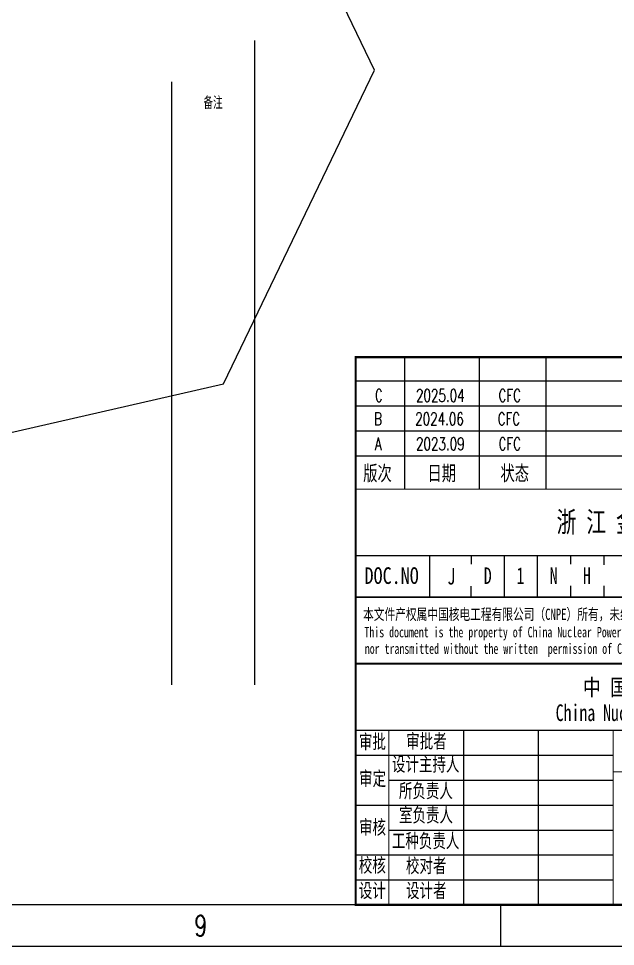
# Model space of a CAD drawing. Extents: x 289831 to 409659, y -93974 to -72949.
# Drawn here: x 402878 to 406470, y -93974 to -88393 of the extents above; entities that cross this region are included whole.
import ezdxf
from ezdxf.enums import TextEntityAlignment as Align

# ---------------------------------------------------------------- set-up
doc = ezdxf.new("R2010")
doc.units = 0
doc.linetypes.add('CONTINOUS', pattern=[0])
doc.layers.get('0').update_dxf_attribs({"linetype": 'CONTINUOUS'})
for name, color, linetype in [('1', 7, 'CONTINUOUS'), ('BORDER', 7, 'CONTINUOUS'), ('B版云线202106', 2, 'CONTINUOUS'), ('NHJJJP_CenterLine', 7, 'CONTINUOUS'), ('TK', 4, 'CONTINUOUS'), ('图框', 4, 'CONTINOUS')]:
    doc.layers.add(name, color=color, linetype=linetype)
doc.styles.add('HZ', font='TXT.shx', dxfattribs={"width": 0.7, "bigfont": 'hz.shx'})
doc.styles.add('RH', font='romans.shx', dxfattribs={"width": 0.7, "bigfont": 'hz.shx'})
doc.styles.add('romand', font='romand.shx', dxfattribs={"width": 0.7, "height": 200, "bigfont": 'OCHINESE.shx'})
doc.styles.add('宋体', font='', dxfattribs={"width": 0.7})
doc.styles.get('宋体').set_extended_font_data('SimSun')

# ---------------------------------------------------------------- blocks, each defined once
blk = doc.blocks.new('tk1')
blk.add_lwpolyline([(46133.8, -541817.7), (82431.8, -541817.7), (82431.8, -562342.7), (46133.8, -562342.7)], close=True)
at = {"color": 4, "flags": 128}
for points in [[(78803.8, -562342.7), (78803.8, -562592.7)], [(82683.8, -562592.7), (45508.8, -562592.7)]]:
    blk.add_lwpolyline(points, dxfattribs=at)
at = {"color": 0, "style": 'HZ', "width": 0.7}
blk.add_text('9', height=125, dxfattribs=at).set_placement((76962.1, -562530.2))

msp = doc.modelspace()

# ---------------------------------------------------------------- linework, layer by layer
at = {"color": 2, "linetype": 'Continuous'}
msp.add_line((405351.5, -91623.4), (405351.5, -91873.4), dxfattribs=at)
for points in [[(372483.6, -72948.5), (409658.6, -72948.5), (409658.6, -93973.5), (372483.6, -93973.5)], [(405019.3, -88703.5), (404110.6, -86816.4), (402068.6, -86350.3), (400431.1, -87656.2), (400431.1, -89750.7), (402068.6, -91056.6), (404110.6, -90590.6)]]:
    msp.add_lwpolyline(points, close=True)
at = {"layer": '1', "color": 2}
for p, q in [((404906.4, -92225.1), (404906.4, -90429.3)), ((405801.5, -91873.4), (405801.5, -91623.4)), ((406001.5, -91873.4), (406001.5, -91623.4)), ((406201.5, -91673.4), (406201.5, -91623.4)), ((406401.5, -91678.6), (406401.5, -91623.4)), ((405601.5, -91648.4), (405601.5, -91648.4)), ((405601.5, -91873.4), (405601.5, -91806.4)), ((406201.5, -91873.4), (406201.5, -91805.5)), ((406401.5, -91873.4), (406401.3, -91805.5)), ((409401.7, -91873.4), (404901.5, -91873.4)), ((404906.4, -92823.5), (406456.5, -92823.5)), ((405106.4, -92973.5), (406456.5, -92973.5)), ((404906.4, -93123.5), (406456.5, -93123.5)), ((405106.4, -93273.5), (406456.5, -93273.5)), ((404906.4, -93423.5), (406456.5, -93423.5)), ((404906.4, -93573.5), (406456.5, -93573.5)), ((409406.6, -93723.5), (404906.4, -93723.5)), ((409406.6, -93723.5), (404906.4, -93723.5))]:
    msp.add_line(p, q, dxfattribs=at)
at = {"layer": '1', "color": 2, "const_width": 12.5}
for points in [[(404906.4, -93723.5), (409406.6, -93723.5), (409406.6, -90429.3), (404906.4, -90429.3)], [(404906.4, -92273.5), (409406.6, -92273.5), (409406.6, -93723.5), (404906.4, -93723.5)]]:
    msp.add_lwpolyline(points, close=True, dxfattribs=at)
at = {"layer": '1', "color": 2, "const_width": 7.5}
for points in [[(405201.5, -90423.4), (405201.5, -91223.4)], [(405651.5, -90423.4), (405651.5, -91223.4)], [(406051.5, -90423.4), (406051.5, -91223.4)], [(404901.5, -90573.4), (409401.7, -90573.4)], [(404901.5, -90723.4), (409401.7, -90723.4)], [(404901.5, -90873.4), (409401.7, -90873.4)], [(404901.5, -91023.4), (409401.7, -91023.4)], [(404901.5, -91223.4), (409401.7, -91223.4)], [(404901.5, -91623.4), (409401.7, -91623.4)], [(405351.5, -91623.4), (405351.5, -91873.4)], [(404901.5, -91873.4), (409401.7, -91873.4)], [(404906.4, -91873.4), (409406.6, -91873.4)], [(404906.4, -92673.5), (409406.6, -92673.5)], [(405106.4, -92673.5), (405106.4, -93723.5)], [(405556.4, -92673.5), (405556.4, -93723.5)], [(406006.5, -92673.5), (406006.5, -93723.5)], [(406456.5, -92673.5), (406456.5, -93723.5)], [(406456.5, -92923.5), (409406.6, -92923.5)]]:
    msp.add_lwpolyline(points, dxfattribs=at)
at = {"layer": 'BORDER', "color": 2}
msp.add_line((405601.5, -91623.4), (405601.2, -91673.4), dxfattribs=at)
at = {"layer": 'NHJJJP_CenterLine', "color": 1}
for p, q in [((404298.7, -88524.2), (404298.7, -92399.2)), ((403798.7, -88774.2), (403798.7, -92399.2))]:
    msp.add_line(p, q, dxfattribs=at)
at = {"layer": '图框', "color": 2}
msp.add_line((409406.6, -93723.5), (404906.4, -93723.5), dxfattribs=at)

# ---------------------------------------------------------------- block references
at = {"layer": 'B版云线202106'}
msp.add_blockref('tk1', (326974.8, 468619.2), dxfattribs=at)

# ---------------------------------------------------------------- texts
at = {"color": 2, "style": '宋体', "width": 0.7}
msp.add_text('浙 江 金 七 门 核 电 厂 1、2 号 机 组', height=125.006, dxfattribs=at).set_placement((406116, -91482.9))
at = {"color": 2, "linetype": 'Continuous', "char_height": 100, "attachment_point": 5, "style": '宋体'}
for s, width, insert in [('J', 144.377, (405482.4, -91747.6)), ('D', 169.011, (405701.6, -91743.7)), ('1', 169.011, (405898.3, -91743.2)), ('N', 169.011, (406098.3, -91743.2)), ('H', 2500.122, (406298.3, -91743.2))]:
    msp.add_mtext_dynamic_manual_height_columns(s, width=width, gutter_width=25, heights=[0], dxfattribs=dict(at, insert=insert))
at = {"color": 2, "char_height": 85.004, "attachment_point": 1, "style": '宋体'}
for s, width, heights, insert in [('\\pi20.00656;审批', 200.01, [111], (404906.4, -92699)), ('\\pi92.97107;审批者', 429.904, [0], (405117.7, -92696.2)), ('\\pi7.51818;设计主持人', 429.904, [0], (405117.7, -92834.4)), ('\\pi21.16356;审定', 200.01, [0], (404906.4, -92921.3)), ('\\pi49.17027;所负责人', 429.904, [0], (405117.7, -92994.4)), ('\\pi49.83141;室负责人', 429.904, [0], (405117.7, -93140.3)), ('\\pi20.83299;审核', 200.01, [0], (404906.4, -93214.1)), ('\\pi7.3529;工种负责人', 429.904, [0], (405117.7, -93295.2)), ('\\pi19.67598;校核', 200.01, [0], (404906.4, -93442.3)), ('\\pi91.81407;校对者', 429.904, [110.5], (405117.7, -93444.8)), ('\\pi19.5107;设计', 200.01, [0], (404906.4, -93594.9)), ('\\pi92.30992;设计者', 429.904, [110.5], (405117.7, -93594.9))]:
    msp.add_mtext_dynamic_manual_height_columns(s, width=width, gutter_width=25, heights=heights, dxfattribs=dict(at, insert=insert))
at = {"layer": '1', "color": 2, "style": '宋体'}
for s, height, width, p in [('版次', 90, 0.7, (404952.3, -91171.7)), ('日期 ', 90, 0.7, (405338.7, -91171.7)), ('状态', 90, 0.7, (405778, -91171.7)), ('DOC.NO', 100, 0.8, (404960.1, -91793.1)), ('中 国 核 电 工 程 有 限 公 司', 100.005, 0.8, (406273.4, -92465.2)), ('China Nuclear Power Engineering Co., Ltd', 100.005, 0.7, (406110.2, -92617.9))]:
    msp.add_text(s, height=height, dxfattribs=dict(at, width=width)).set_placement(p)
at = {"layer": '1', "color": 2, "ltscale": 0.8, "style": '宋体', "width": 0.7}
for s, height, p in [('本文件产权属中国核电工程有限公司（CNPE）所有，未经书面许可，不得以任何方式复制、传播、发表和外传。', 67.503, (404951.4, -92009.5)), ('This document is the property of China Nuclear Power Engineering CO.,LTD (CNPE) , no part of this document may be', 62.5031, (404959.3, -92114.3)), ('nor transmitted without the written  permission of CNPE .', 62.503, (404961.7, -92213.8))]:
    msp.add_text(s, height=height, dxfattribs=at).set_placement(p)
at = {"layer": 'NHJJJP_CenterLine', "color": 3, "style": 'RH', "width": 0.7}
msp.add_text('备注', height=75, dxfattribs=at).set_placement((404048.7, -88899.2), align=Align.MIDDLE_CENTER)
at = {"layer": 'TK', "color": 6, "style": 'romand', "width": 0.7}
for s, p in [('C', (405022.7, -90697.2)), ('2025.04', (405270, -90697.2)), ('CFC', (405766.5, -90697.2))]:
    msp.add_text(s, height=75, dxfattribs=at).set_placement(p)
at = {"layer": 'TK', "color": 2, "style": 'romand', "width": 0.7}
for s, p in [('B', (405017.8, -90838)), ('2024.06', (405265, -90838)), ('CFC', (405761.6, -90838)), ('A', (405022.7, -90988)), ('2023.09', (405270, -90988)), ('CFC', (405766.6, -90988))]:
    msp.add_text(s, height=75, dxfattribs=at).set_placement(p)

doc.saveas('drawing.dxf')
